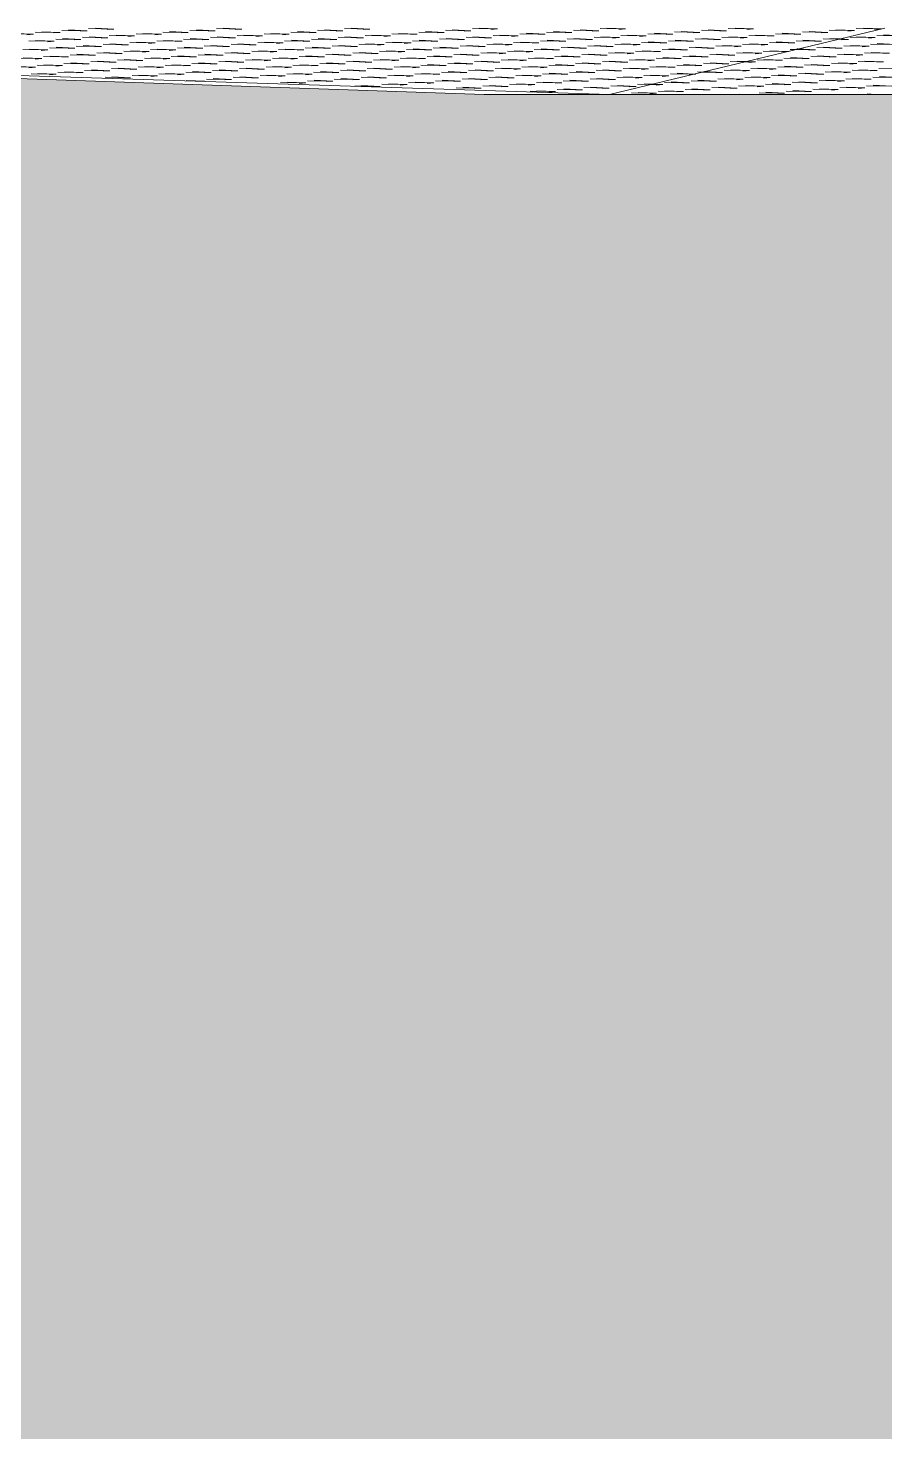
# Model space of a CAD drawing. Header units: millimetres. Extents: x -280990 to -136866, y -15139 to 7194.
# Drawn here: x -244454 to -241620, y -4846 to -201 of the extents above; entities that cross this region are included whole.
import ezdxf

# ---------------------------------------------------------------- set-up
doc = ezdxf.new("R2010")
doc.units = ezdxf.units.MM
doc.header["$MEASUREMENT"] = 0
doc.layers.add('New_2D Drafting - General_Pen_No__1', color=7, linetype='Continuous', lineweight=13)
doc.layers.add('New_Site & Landscape - Terrain_Pen_No__1', color=7, linetype='Continuous', lineweight=13)
doc.layers.add('New_2D Drafting - General_Pen_No__61', color=7, linetype='Continuous', lineweight=20, true_color=0x6a6a6a)

msp = doc.modelspace()

# ---------------------------------------------------------------- hatches: boundary and pattern name
at = {"layer": 'New_2D Drafting - General_Pen_No__61', "linetype": 'Continuous', "lineweight": 20, "true_color": 0x6a6a6a}
h = msp.add_hatch(dxfattribs=at)
h.set_pattern_fill('Dashed_0001', color=251, style=0, pattern_type=2)
h.set_pattern_definition([(45, (0, 0), (-183.84776, 183.84776), [195, -65]), (45, (7e-14, 183.85), (-183.84776, 183.84776), [195, -65])])
h.paths.add_polyline_path([(-280989.8059, -205.9561), (-266832.1573, -206.4056), (-260239.2033, -214.6036), (-256039.2219, -218.0945), (-254960.2206, -218.9913), (-250988.5325, -222.2925), (-248776.7755, -220), (-242945.6047, -420), (-241835.0918, -420), (-240879.019, -426.5), (-238812.8999, -424.2888), (-238812.8999, -900), (-238810.0426, -15138.6962), (-280989.8059, -15138.6962)])

# ---------------------------------------------------------------- linework, layer by layer
at = {"layer": 'New_2D Drafting - General_Pen_No__1', "color": 7, "linetype": 'Continuous', "lineweight": 13, "flags": 128}
msp.add_lwpolyline([(-280989.8059, -205.9561), (-266832.1573, -206.4056), (-260239.2033, -214.6036), (-256039.2219, -218.0945), (-254960.2206, -218.9913), (-250988.5325, -222.2925), (-248776.7755, -220), (-242945.6047, -420), (-241835.0918, -420), (-240879.019, -426.5), (-238812.8999, -424.2888), (-238812.8999, -900), (-238810.0426, -15138.6962), (-280989.8059, -15138.6962)], close=True, dxfattribs=at)
at = {"layer": 'New_Site & Landscape - Terrain_Pen_No__1', "color": 7, "linetype": 'Continuous', "lineweight": 13}
for p, q in [((-248776.7755, -220), (-242530.8903, -420)), ((-244436.3455, -221.2411), (-244519.9315, -219.8168)), ((-244436.3455, -221.2411), (-244497.7608, -218.3743)), ((-244436.3455, -221.2411), (-244458.5162, -222.6836)), ((-244347.6627, -215.4712), (-244431.2487, -214.0469)), ((-244347.6626, -215.4712), (-244409.0779, -212.6044)), ((-244347.6627, -215.4712), (-244369.8334, -216.9137)), ((-244258.9798, -209.7012), (-244342.5658, -208.2769)), ((-244258.9798, -209.7012), (-244320.3951, -206.8344)), ((-244258.9798, -209.7012), (-244281.1505, -211.1437)), ((-244190.6843, -232.7083), (-244274.2703, -231.284)), ((-244170.297, -203.9313), (-244253.883, -202.507)), ((-244190.6843, -232.7083), (-244252.0996, -229.8415)), ((-244170.297, -203.9313), (-244231.7123, -201.0645)), ((-244170.297, -203.9313), (-244192.4677, -205.3738)), ((-244102.0015, -226.9384), (-244185.5875, -225.5141)), ((-244102.0015, -226.9384), (-244163.4168, -224.0716)), ((-244102.0015, -226.9384), (-244124.1722, -228.3809)), ((-244013.3186, -221.1684), (-244096.9046, -219.7441)), ((-244013.3186, -221.1684), (-244074.7339, -218.3016)), ((-244013.3186, -221.1684), (-244035.4893, -222.6109)), ((-243924.6358, -215.3985), (-244008.2218, -213.9742)), ((-243924.6358, -215.3985), (-243986.0511, -212.5317)), ((-243924.6358, -215.3985), (-243946.8065, -216.841)), ((-243835.9529, -209.6285), (-243919.5389, -208.2042)), ((-243835.9529, -209.6285), (-243897.3682, -206.7617)), ((-243835.9529, -209.6285), (-243858.1236, -211.071)), ((-243767.6574, -232.6356), (-243851.2434, -231.2113)), ((-243747.2701, -203.8586), (-243830.8561, -202.4343)), ((-243767.6574, -232.6356), (-243829.0727, -229.7688)), ((-243747.2701, -203.8586), (-243808.6854, -200.9918)), ((-243747.2701, -203.8586), (-243769.4408, -205.3011)), ((-243678.9746, -226.8657), (-243762.5606, -225.4414)), ((-243678.9746, -226.8657), (-243740.3899, -223.9989)), ((-243678.9746, -226.8657), (-243701.1453, -228.3081)), ((-243590.2917, -221.0957), (-243673.8777, -219.6714)), ((-243590.2917, -221.0957), (-243651.707, -218.2289)), ((-243590.2917, -221.0957), (-243612.4625, -222.5382)), ((-243501.6089, -215.3258), (-243585.1949, -213.9014)), ((-243501.6089, -215.3258), (-243563.0242, -212.459)), ((-243501.6089, -215.3258), (-243523.7796, -216.7682)), ((-243412.926, -209.5558), (-243496.5121, -208.1315)), ((-243412.926, -209.5558), (-243474.3413, -206.689)), ((-243412.926, -209.5558), (-243435.0968, -210.9983)), ((-243344.6305, -232.5629), (-243428.2166, -231.1386)), ((-243324.2432, -203.7859), (-243407.8292, -202.3615)), ((-243344.6306, -232.5629), (-243406.0458, -229.6961)), ((-243324.2432, -203.7859), (-243385.6585, -200.9191)), ((-243324.2432, -203.7859), (-243346.4139, -205.2283)), ((-243255.9477, -226.7929), (-243339.5337, -225.3686)), ((-243255.9477, -226.7929), (-243317.363, -223.9261)), ((-243255.9477, -226.7929), (-243278.1184, -228.2354)), ((-243167.2649, -221.023), (-243250.8509, -219.5987)), ((-243167.2649, -221.023), (-243228.6802, -218.1562)), ((-243167.2649, -221.023), (-243189.4356, -222.4655)), ((-243078.582, -215.253), (-243162.168, -213.8287)), ((-243078.582, -215.253), (-243139.9973, -212.3862)), ((-243078.582, -215.253), (-243100.7527, -216.6955)), ((-242989.8992, -209.4831), (-243073.4852, -208.0588)), ((-242989.8992, -209.4831), (-243051.3145, -206.6163)), ((-242989.8992, -209.4831), (-243012.0699, -210.9256)), ((-242921.6037, -232.4902), (-243005.1897, -231.0659)), ((-242901.2163, -203.7131), (-242984.8023, -202.2888)), ((-242921.6037, -232.4902), (-242983.019, -229.6234)), ((-242901.2163, -203.7131), (-242962.6316, -200.8463)), ((-242901.2163, -203.7131), (-242923.387, -205.1556)), ((-242832.9208, -226.7202), (-242916.5068, -225.2959)), ((-242832.9208, -226.7202), (-242894.3361, -223.8534)), ((-242832.9208, -226.7202), (-242855.0915, -228.1627)), ((-242744.238, -220.9503), (-242827.824, -219.526)), ((-242744.238, -220.9503), (-242805.6533, -218.0835)), ((-242744.238, -220.9503), (-242766.4087, -222.3928)), ((-242655.5551, -215.1803), (-242739.1411, -213.756)), ((-242655.5551, -215.1803), (-242716.9704, -212.3135)), ((-242655.5551, -215.1803), (-242677.7258, -216.6228)), ((-242566.8723, -209.4104), (-242650.4583, -207.9861)), ((-242566.8723, -209.4104), (-242628.2876, -206.5436)), ((-242566.8723, -209.4104), (-242589.043, -210.8529)), ((-242498.5768, -232.4175), (-242582.1628, -230.9932)), ((-242478.1894, -203.6404), (-242561.7754, -202.2161)), ((-242498.5768, -232.4175), (-242559.9921, -229.5507)), ((-242478.1894, -203.6404), (-242539.6047, -200.7736)), ((-241620.6991, -200.7638), (-242530.8903, -420)), ((-242478.1894, -203.6404), (-242500.3602, -205.0829)), ((-242409.8939, -226.6475), (-242493.48, -225.2232)), ((-242409.8939, -226.6475), (-242471.3092, -223.7807)), ((-242409.8939, -226.6475), (-242432.0647, -228.09)), ((-242321.2111, -220.8776), (-242404.7971, -219.4533)), ((-242321.2111, -220.8776), (-242382.6264, -218.0108)), ((-242321.2111, -220.8776), (-242343.3818, -222.3201)), ((-242232.5283, -215.1076), (-242316.1143, -213.6833)), ((-242232.5282, -215.1076), (-242293.9435, -212.2408)), ((-242232.5282, -215.1076), (-242254.699, -216.5501)), ((-242143.8454, -209.3377), (-242227.4314, -207.9134)), ((-242143.8454, -209.3377), (-242205.2607, -206.4709)), ((-242143.8454, -209.3377), (-242166.0161, -210.7801)), ((-242075.5499, -232.3448), (-242159.1359, -230.9204)), ((-242055.1626, -203.5677), (-242138.7486, -202.1434)), ((-242075.5499, -232.3448), (-242136.9652, -229.478)), ((-242055.1626, -203.5677), (-242116.0538, -200.7254)), ((-242055.1626, -203.5677), (-242077.3333, -205.0102)), ((-241986.8671, -226.5748), (-242070.4531, -225.1505)), ((-241986.8671, -226.5748), (-242048.2824, -223.708)), ((-241986.8671, -226.5748), (-242009.0378, -228.0173)), ((-241898.1842, -220.8048), (-241981.7702, -219.3805)), ((-241898.1842, -220.8048), (-241959.5995, -217.9381)), ((-241898.1842, -220.8048), (-241920.3549, -222.2473)), ((-241809.5014, -215.0349), (-241893.0874, -213.6106)), ((-241809.5014, -215.0349), (-241870.9167, -212.1681)), ((-241809.5014, -215.0349), (-241831.6721, -216.4774)), ((-241720.8185, -209.2649), (-241804.4045, -207.8406)), ((-241720.8185, -209.2649), (-241782.2338, -206.3981)), ((-241720.8185, -209.2649), (-241742.9892, -210.7074)), ((-241652.523, -232.2068), (-241736.109, -230.8415)), ((-241632.1357, -203.495), (-241715.7217, -202.0707)), ((-241652.523, -232.2068), (-241713.9383, -229.3883)), ((-241632.1357, -203.495), (-241690.765, -200.7582)), ((-241652.523, -232.2068), (-241674.6937, -233.66)), ((-241632.1357, -203.495), (-241654.3064, -204.9375)), ((-241563.8402, -226.3942), (-241647.4262, -225.0289)), ((-241563.8402, -226.3942), (-241625.2555, -223.5757)), ((-244388.4373, -273.0253), (-244472.0234, -271.601)), ((-244368.05, -244.2482), (-244451.636, -242.8239)), ((-244388.4373, -273.0253), (-244449.8526, -270.1585)), ((-244368.05, -244.2482), (-244429.4653, -241.3814)), ((-244388.4374, -273.0253), (-244410.6081, -274.4678)), ((-244368.05, -244.2482), (-244390.2207, -245.6907)), ((-244299.7545, -267.2553), (-244383.3405, -265.831)), ((-244279.3672, -238.4783), (-244362.9532, -237.054)), ((-244299.7545, -267.2553), (-244361.1698, -264.3885)), ((-244279.3672, -238.4783), (-244340.7824, -235.6115)), ((-244299.7545, -267.2553), (-244321.9252, -268.6978)), ((-244279.3672, -238.4783), (-244301.5379, -239.9208)), ((-244211.0717, -261.4854), (-244294.6577, -260.0611)), ((-244211.0717, -261.4854), (-244272.487, -258.6186)), ((-244211.0717, -261.4854), (-244233.2424, -262.9279)), ((-244190.6843, -232.7083), (-244212.855, -234.1508)), ((-244122.3888, -255.7154), (-244205.9748, -254.2911)), ((-244122.3888, -255.7154), (-244183.8041, -252.8486)), ((-244122.3888, -255.7154), (-244144.5595, -257.1579)), ((-244054.0933, -278.7225), (-244137.6793, -277.2982)), ((-244033.706, -249.9455), (-244117.292, -248.5212)), ((-244054.0933, -278.7225), (-244115.5086, -275.8557)), ((-244033.706, -249.9455), (-244095.1213, -247.0787)), ((-244033.706, -249.9455), (-244055.8767, -251.388)), ((-243965.4105, -272.9526), (-244048.9965, -271.5283)), ((-243945.0231, -244.1755), (-244028.6091, -242.7512)), ((-243965.4105, -272.9526), (-244026.8258, -270.0858)), ((-243945.0231, -244.1755), (-244006.4384, -241.3087)), ((-243965.4105, -272.9526), (-243987.5812, -274.3951)), ((-243945.0231, -244.1755), (-243967.1938, -245.618)), ((-243876.7276, -267.1826), (-243960.3136, -265.7583)), ((-243856.3403, -238.4056), (-243939.9263, -236.9813)), ((-243876.7276, -267.1826), (-243938.1429, -264.3158)), ((-243856.3403, -238.4056), (-243917.7556, -235.5388)), ((-243876.7276, -267.1826), (-243898.8983, -268.6251)), ((-243856.3403, -238.4056), (-243878.511, -239.8481)), ((-243788.0448, -261.4127), (-243871.6308, -259.9883)), ((-243788.0448, -261.4127), (-243849.4601, -258.5459)), ((-243788.0448, -261.4127), (-243810.2155, -262.8551)), ((-243767.6574, -232.6356), (-243789.8281, -234.0781)), ((-243699.3619, -255.6427), (-243782.9479, -254.2184)), ((-243699.3619, -255.6427), (-243760.7772, -252.7759)), ((-243699.3619, -255.6427), (-243721.5326, -257.0852)), ((-243631.0664, -278.6498), (-243714.6524, -277.2255)), ((-243610.6791, -249.8728), (-243694.2651, -248.4484)), ((-243631.0664, -278.6498), (-243692.4817, -275.783)), ((-243610.6791, -249.8728), (-243672.0944, -247.006)), ((-243631.0664, -278.6498), (-243653.2371, -280.0923)), ((-243610.6791, -249.8728), (-243632.8498, -251.3152)), ((-243542.3836, -272.8798), (-243625.9696, -271.4555)), ((-243521.9962, -244.1028), (-243605.5822, -242.6785)), ((-243542.3836, -272.8798), (-243603.7989, -270.0131)), ((-243521.9962, -244.1028), (-243583.4115, -241.236)), ((-243542.3836, -272.8798), (-243564.5543, -274.3223)), ((-243521.9962, -244.1028), (-243544.1669, -245.5453)), ((-243453.7007, -267.1099), (-243537.2868, -265.6856)), ((-243433.3134, -238.3329), (-243516.8994, -236.9085)), ((-243453.7007, -267.1099), (-243515.116, -264.2431)), ((-243433.3134, -238.3329), (-243494.7287, -235.4661)), ((-243453.7007, -267.1099), (-243475.8715, -268.5524)), ((-243433.3134, -238.3329), (-243455.4841, -239.7753)), ((-243365.0179, -261.3399), (-243448.6039, -259.9156)), ((-243365.0179, -261.3399), (-243426.4332, -258.4731)), ((-243365.0179, -261.3399), (-243387.1886, -262.7824)), ((-243344.6305, -232.5629), (-243366.8013, -234.0054)), ((-243276.3351, -255.57), (-243359.9211, -254.1457)), ((-243276.3351, -255.57), (-243337.7504, -252.7032)), ((-243276.3351, -255.57), (-243298.5058, -257.0125)), ((-243208.0396, -278.5771), (-243291.6256, -277.1528)), ((-243187.6522, -249.8), (-243271.2382, -248.3757)), ((-243208.0396, -278.5771), (-243269.4549, -275.7103)), ((-243187.6522, -249.8), (-243249.0675, -246.9332)), ((-243208.0396, -278.5771), (-243230.2103, -280.0196)), ((-243187.6522, -249.8), (-243209.8229, -251.2425)), ((-243119.3567, -272.8071), (-243202.9427, -271.3828)), ((-243098.9694, -244.0301), (-243182.5554, -242.6058)), ((-243119.3567, -272.8071), (-243180.772, -269.9403)), ((-243098.9694, -244.0301), (-243160.3847, -241.1633)), ((-243119.3567, -272.8071), (-243141.5274, -274.2496)), ((-243098.9694, -244.0301), (-243121.1401, -245.4726)), ((-243030.6739, -267.0372), (-243114.2599, -265.6129)), ((-243010.2865, -238.2601), (-243093.8725, -236.8358)), ((-243030.6739, -267.0372), (-243092.0892, -264.1704)), ((-243010.2865, -238.2601), (-243071.7018, -235.3933)), ((-243030.6739, -267.0372), (-243052.8446, -268.4797)), ((-243010.2865, -238.2601), (-243032.4572, -239.7026)), ((-242941.991, -261.2672), (-243025.577, -259.8429)), ((-242941.991, -261.2672), (-243003.4063, -258.4004)), ((-242941.991, -261.2672), (-242964.1617, -262.7097)), ((-242921.6037, -232.4902), (-242943.7744, -233.9327)), ((-242853.3082, -255.4973), (-242936.8942, -254.073)), ((-242853.3082, -255.4973), (-242914.7235, -252.6305)), ((-242853.3082, -255.4973), (-242875.4789, -256.9398)), ((-242785.0127, -278.5044), (-242868.5987, -277.0801)), ((-242764.6253, -249.7273), (-242848.2113, -248.303)), ((-242785.0127, -278.5044), (-242846.428, -275.6376)), ((-242764.6253, -249.7273), (-242826.0406, -246.8605)), ((-242785.0127, -278.5044), (-242807.1834, -279.9469)), ((-242764.6253, -249.7273), (-242786.796, -251.1698)), ((-242696.3298, -272.7344), (-242779.9158, -271.3101)), ((-242675.9425, -243.9574), (-242759.5285, -242.5331)), ((-242696.3298, -272.7344), (-242757.7451, -269.8676)), ((-242675.9425, -243.9574), (-242737.3578, -241.0906)), ((-242696.3298, -272.7344), (-242718.5005, -274.1769)), ((-242675.9425, -243.9574), (-242698.1132, -245.3999)), ((-242607.647, -266.9645), (-242691.233, -265.5402)), ((-242587.2596, -238.1874), (-242670.8456, -236.7631)), ((-242607.647, -266.9645), (-242669.0623, -264.0977)), ((-242587.2596, -238.1874), (-242648.6749, -235.3206)), ((-242607.647, -266.9645), (-242629.8177, -268.407)), ((-242587.2596, -238.1874), (-242609.4303, -239.6299)), ((-242518.9641, -261.1945), (-242602.5501, -259.7702)), ((-242518.9641, -261.1945), (-242580.3794, -258.3277)), ((-242518.9641, -261.1945), (-242541.1349, -262.637)), ((-242498.5768, -232.4175), (-242520.7475, -233.86)), ((-242430.2813, -255.4246), (-242513.8673, -254.0003)), ((-242430.2813, -255.4246), (-242491.6966, -252.5578)), ((-242430.2813, -255.4246), (-242452.452, -256.8671)), ((-242361.9858, -278.4317), (-242445.5718, -277.0073)), ((-242341.5984, -249.6546), (-242425.1845, -248.2303)), ((-242361.9858, -278.4317), (-242423.4011, -275.5649)), ((-242341.5984, -249.6546), (-242403.0137, -246.7878)), ((-242361.9858, -278.4317), (-242384.1565, -279.8741)), ((-242341.5984, -249.6546), (-242363.7692, -251.0971)), ((-242273.303, -272.6617), (-242356.889, -271.2374)), ((-242252.9156, -243.8847), (-242336.5016, -242.4603)), ((-242273.3029, -272.6617), (-242334.7182, -269.7949)), ((-242252.9156, -243.8847), (-242314.3309, -241.0179)), ((-242273.3029, -272.6617), (-242295.4737, -274.1042)), ((-242252.9156, -243.8847), (-242275.0863, -245.3271)), ((-242184.6201, -266.8918), (-242268.2061, -265.4674)), ((-242164.2328, -238.1147), (-242247.8188, -236.6904)), ((-242184.6201, -266.8918), (-242246.0354, -264.025)), ((-242164.2328, -238.1147), (-242225.648, -235.2479)), ((-242184.6201, -266.8918), (-242206.7908, -268.3342)), ((-242164.2328, -238.1147), (-242186.4035, -239.5572)), ((-242095.9373, -261.1218), (-242179.5233, -259.6975)), ((-242095.9373, -261.1218), (-242157.3526, -258.255)), ((-242095.9373, -261.1218), (-242118.108, -262.5643)), ((-242075.5499, -232.3448), (-242097.7206, -233.7872)), ((-242007.2544, -255.3518), (-242090.8404, -253.9275)), ((-242007.2544, -255.3518), (-242068.6697, -252.485)), ((-242007.2544, -255.3518), (-242029.4251, -256.7943)), ((-241942.5904, -278.2971), (-242022.5449, -276.9346)), ((-241918.5716, -249.5819), (-242002.1576, -248.1576)), ((-241942.2161, -278.2069), (-242000.3742, -275.4921)), ((-241918.5716, -249.5819), (-241979.9869, -246.7151)), ((-241938.9589, -278.3564), (-241944.2858, -278.7055)), ((-241938.9589, -278.3564), (-241942.59, -278.2971)), ((-241938.9589, -278.3564), (-241942.2157, -278.2069)), ((-241918.5716, -249.5819), (-241940.7423, -251.0244)), ((-241914.359, -271.497), (-241933.8621, -271.1647)), ((-241850.2761, -272.5438), (-241914.3586, -271.497)), ((-241829.8887, -243.8119), (-241913.4747, -242.3876)), ((-241907.7537, -269.906), (-241911.6914, -269.7222)), ((-241850.2761, -272.5438), (-241907.7533, -269.906)), ((-241829.8887, -243.8119), (-241891.304, -240.9451)), ((-241850.2761, -272.5438), (-241872.4468, -273.9969)), ((-241829.8887, -243.8119), (-241852.0594, -245.2544)), ((-241761.5932, -266.7312), (-241845.1792, -265.3658)), ((-241773.202, -237.4968), (-241824.7919, -236.6177)), ((-241761.5932, -266.7312), (-241823.0085, -263.9127)), ((-241769.9041, -236.7024), (-241802.6212, -235.1752)), ((-241761.5932, -266.7312), (-241783.7639, -268.1844)), ((-241741.2059, -238.0194), (-241773.2017, -237.4968)), ((-241741.2059, -238.0194), (-241769.9037, -236.7024)), ((-241741.2059, -238.0194), (-241763.3766, -239.4726)), ((-241672.9104, -260.9186), (-241756.4964, -259.5533)), ((-241672.9104, -260.9186), (-241734.3257, -258.1001)), ((-241672.9104, -260.9186), (-241695.0811, -262.3718)), ((-241584.2275, -255.106), (-241667.8135, -253.7407)), ((-241584.2275, -255.106), (-241645.6428, -252.2875)), ((-244408.8247, -301.8023), (-244492.4107, -300.378)), ((-244408.8247, -301.8023), (-244470.24, -298.9355)), ((-244408.8247, -301.8023), (-244430.9954, -303.2448)), ((-244340.5292, -324.8094), (-244424.1152, -323.3851)), ((-244320.1419, -296.0324), (-244403.7279, -294.6081)), ((-244340.5292, -324.8094), (-244401.9445, -321.9426)), ((-244320.1418, -296.0324), (-244381.5571, -293.1656)), ((-244340.5292, -324.8094), (-244362.6999, -326.2519)), ((-244320.1418, -296.0324), (-244342.3126, -297.4749)), ((-244251.8464, -319.0395), (-244335.4324, -317.6152)), ((-244231.459, -290.2624), (-244315.045, -288.8381)), ((-244251.8463, -319.0395), (-244313.2616, -316.1727)), ((-244231.459, -290.2624), (-244292.8743, -287.3956)), ((-244251.8464, -319.0395), (-244274.0171, -320.482)), ((-244231.459, -290.2624), (-244253.6297, -291.7049)), ((-244163.1635, -313.2695), (-244246.7495, -311.8452)), ((-244142.7762, -284.4925), (-244226.3622, -283.0682)), ((-244163.1635, -313.2695), (-244224.5788, -310.4027)), ((-244142.7762, -284.4925), (-244204.1915, -281.6257)), ((-244163.1635, -313.2695), (-244185.3342, -314.712)), ((-244142.7762, -284.4925), (-244164.9469, -285.935)), ((-244074.4807, -307.4996), (-244158.0667, -306.0753)), ((-244074.4807, -307.4996), (-244135.896, -304.6328)), ((-244074.4807, -307.4996), (-244096.6514, -308.942)), ((-244054.0933, -278.7225), (-244076.264, -280.165)), ((-243985.7978, -301.7296), (-244069.3838, -300.3053)), ((-243985.7978, -301.7296), (-244047.2131, -298.8628)), ((-243985.7978, -301.7296), (-244007.9685, -303.1721)), ((-243917.5023, -324.7367), (-244001.0883, -323.3124)), ((-243897.115, -295.9597), (-243980.701, -294.5353)), ((-243917.5023, -324.7367), (-243978.9176, -321.8699)), ((-243897.115, -295.9597), (-243958.5303, -293.0929)), ((-243917.5023, -324.7367), (-243939.673, -326.1792)), ((-243897.115, -295.9597), (-243919.2857, -297.4021)), ((-243828.8195, -318.9668), (-243912.4055, -317.5424)), ((-243808.4321, -290.1897), (-243892.0181, -288.7654)), ((-243828.8195, -318.9668), (-243890.2348, -316.1)), ((-243808.4321, -290.1897), (-243869.8474, -287.3229)), ((-243828.8195, -318.9668), (-243850.9902, -320.4092)), ((-243808.4321, -290.1897), (-243830.6028, -291.6322)), ((-243740.1366, -313.1968), (-243823.7226, -311.7725)), ((-243719.7493, -284.4198), (-243803.3353, -282.9954)), ((-243740.1366, -313.1968), (-243801.5519, -310.33)), ((-243719.7493, -284.4198), (-243781.1646, -281.553)), ((-243740.1366, -313.1968), (-243762.3073, -314.6393)), ((-243719.7493, -284.4198), (-243741.92, -285.8622)), ((-243651.4538, -307.4268), (-243735.0398, -306.0025)), ((-243651.4538, -307.4268), (-243712.8691, -304.56)), ((-243651.4538, -307.4268), (-243673.6245, -308.8693)), ((-243562.7709, -301.6569), (-243646.3569, -300.2326)), ((-243562.7709, -301.6569), (-243624.1862, -298.7901)), ((-243562.7709, -301.6569), (-243584.9416, -303.0994)), ((-243494.4754, -324.664), (-243578.0615, -323.2397)), ((-243474.0881, -295.8869), (-243557.6741, -294.4626)), ((-243494.4754, -324.664), (-243555.8907, -321.7972)), ((-243474.0881, -295.8869), (-243535.5034, -293.0201)), ((-243494.4754, -324.664), (-243516.6462, -326.1065)), ((-243474.0881, -295.8869), (-243496.2588, -297.3294)), ((-243405.7926, -318.894), (-243489.3786, -317.4697)), ((-243385.4052, -290.117), (-243468.9913, -288.6927)), ((-243405.7926, -318.894), (-243467.2079, -316.0272)), ((-243385.4052, -290.117), (-243446.8205, -287.2502)), ((-243405.7926, -318.894), (-243427.9633, -320.3365)), ((-243385.4052, -290.117), (-243407.576, -291.5595)), ((-243317.1098, -313.1241), (-243400.6958, -311.6998)), ((-243296.7224, -284.347), (-243380.3084, -282.9227)), ((-243317.1098, -313.1241), (-243378.525, -310.2573)), ((-243296.7224, -284.347), (-243358.1377, -281.4802)), ((-243317.1098, -313.1241), (-243339.2805, -314.5666)), ((-243296.7224, -284.347), (-243318.8931, -285.7895)), ((-243228.4269, -307.3541), (-243312.0129, -305.9298)), ((-243228.4269, -307.3541), (-243289.8422, -304.4873)), ((-243228.4269, -307.3541), (-243250.5976, -308.7966)), ((-243139.7441, -301.5842), (-243223.3301, -300.1599)), ((-243139.7441, -301.5842), (-243201.1594, -298.7174)), ((-243139.7441, -301.5842), (-243161.9148, -303.0267)), ((-243071.4486, -324.5913), (-243155.0346, -323.167)), ((-243051.0612, -295.8142), (-243134.6472, -294.3899)), ((-243071.4486, -324.5913), (-243132.8639, -321.7245)), ((-243051.0612, -295.8142), (-243112.4765, -292.9474)), ((-243071.4486, -324.5913), (-243093.6193, -326.0338)), ((-243051.0612, -295.8142), (-243073.2319, -297.2567)), ((-242982.7657, -318.8213), (-243066.3517, -317.397)), ((-242962.3784, -290.0443), (-243045.9644, -288.62)), ((-242982.7657, -318.8213), (-243044.181, -315.9545)), ((-242962.3784, -290.0443), (-243023.7937, -287.1775)), ((-242982.7657, -318.8213), (-243004.9364, -320.2638)), ((-242962.3784, -290.0443), (-242984.5491, -291.4868)), ((-242894.0829, -313.0514), (-242977.6689, -311.6271)), ((-242873.6955, -284.2743), (-242957.2815, -282.85)), ((-242894.0829, -313.0514), (-242955.4982, -310.1846)), ((-242873.6955, -284.2743), (-242935.1108, -281.4075)), ((-242894.0829, -313.0514), (-242916.2536, -314.4939)), ((-242873.6955, -284.2743), (-242895.8662, -285.7168)), ((-242805.4, -307.2814), (-242888.986, -305.8571)), ((-242805.4, -307.2814), (-242866.8153, -304.4146)), ((-242805.4, -307.2814), (-242827.5707, -308.7239)), ((-242716.7172, -301.5115), (-242800.3032, -300.0872)), ((-242716.7172, -301.5115), (-242778.1325, -298.6447)), ((-242716.7172, -301.5115), (-242738.8879, -302.954)), ((-242648.4217, -324.5186), (-242732.0077, -323.0942)), ((-242628.0343, -295.7415), (-242711.6203, -294.3172)), ((-242648.4217, -324.5186), (-242709.837, -321.6518)), ((-242628.0343, -295.7415), (-242689.4496, -292.8747)), ((-242648.4217, -324.5186), (-242670.5924, -325.961)), ((-242628.0343, -295.7415), (-242650.205, -297.184)), ((-242559.7388, -318.7486), (-242643.3248, -317.3243)), ((-242539.3515, -289.9716), (-242622.9375, -288.5473)), ((-242559.7388, -318.7486), (-242621.1541, -315.8818)), ((-242539.3515, -289.9716), (-242600.7668, -287.1048)), ((-242559.7388, -318.7486), (-242581.9095, -320.1911)), ((-242539.3515, -289.9716), (-242561.5222, -291.414)), ((-242471.056, -312.9787), (-242554.642, -311.5543)), ((-242450.6686, -284.2016), (-242534.2547, -282.7773)), ((-242471.056, -312.9787), (-242532.4713, -310.1119)), ((-242450.6686, -284.2016), (-242512.0839, -281.3348)), ((-242471.056, -312.9787), (-242493.2267, -314.4211)), ((-242450.6686, -284.2016), (-242472.8393, -285.6441)), ((-242382.3731, -307.2087), (-242465.9592, -305.7844)), ((-242382.3731, -307.2087), (-242443.7884, -304.3419)), ((-242382.3731, -307.2087), (-242404.5439, -308.6512)), ((-242293.6903, -301.4387), (-242377.2763, -300.0144)), ((-242293.6903, -301.4387), (-242355.1056, -298.572)), ((-242293.6903, -301.4387), (-242315.861, -302.8812)), ((-242225.3948, -324.4458), (-242308.9808, -323.0215)), ((-242205.0075, -295.6688), (-242288.5935, -294.2445)), ((-242225.3948, -324.4458), (-242286.8101, -321.579)), ((-242205.0074, -295.6688), (-242266.4227, -292.802)), ((-242225.3948, -324.4458), (-242247.5655, -325.8883)), ((-242205.0075, -295.6688), (-242227.1782, -297.1113)), ((-242136.712, -318.6759), (-242220.298, -317.2516)), ((-242116.3246, -289.8988), (-242199.9106, -288.4745)), ((-242136.712, -318.6759), (-242198.1272, -315.8091)), ((-242116.3246, -289.8988), (-242177.7399, -287.032)), ((-242136.712, -318.6759), (-242158.8827, -320.1184)), ((-242116.3246, -289.8988), (-242138.4953, -291.3413)), ((-242083.7474, -312.2973), (-242131.6151, -311.4816)), ((-242027.6418, -284.1289), (-242111.2278, -282.7046)), ((-242080.0657, -311.4105), (-242109.4444, -310.0391)), ((-242027.6418, -284.1289), (-242089.0571, -281.2621)), ((-242048.0291, -312.8807), (-242083.7469, -312.2973)), ((-242048.0291, -312.8807), (-242080.0653, -311.4105)), ((-242048.0291, -312.8807), (-242070.1998, -314.3339)), ((-242027.6418, -284.1289), (-242049.8125, -285.5714)), ((-241959.3463, -307.0682), (-242042.9323, -305.7028)), ((-241959.3463, -307.0682), (-242020.7616, -304.2497)), ((-241959.3463, -307.0682), (-241981.517, -308.5213)), ((-241944.2863, -278.7056), (-241961.1296, -279.8014)), ((-241870.6634, -301.2556), (-241954.2494, -299.8902)), ((-241870.6634, -301.2556), (-241932.0787, -298.4371)), ((-241870.6634, -301.2556), (-241892.8341, -302.7087)), ((-241802.3679, -324.1548), (-241885.9539, -322.7894)), ((-241781.9806, -295.443), (-241865.5666, -294.0776)), ((-241802.3679, -324.1548), (-241863.7832, -321.3363)), ((-241781.9806, -295.443), (-241843.3959, -292.6245)), ((-241802.3679, -324.1548), (-241824.5386, -325.6079)), ((-241781.9806, -295.443), (-241804.1513, -296.8961)), ((-241713.6851, -318.3422), (-241797.2711, -316.9768)), ((-241693.2977, -289.6304), (-241776.8837, -288.265)), ((-241713.6851, -318.3422), (-241775.1004, -315.5237)), ((-241693.2977, -289.6304), (-241754.713, -286.8119)), ((-241713.6851, -318.3422), (-241735.8558, -319.7953)), ((-241693.2977, -289.6304), (-241715.4684, -291.0835)), ((-241625.0022, -312.5296), (-241708.5882, -311.1642)), ((-241604.6149, -283.8178), (-241688.2009, -282.4525)), ((-241625.0022, -312.5296), (-241686.4175, -309.7111)), ((-241604.6149, -283.8178), (-241666.0302, -280.9993)), ((-241625.0022, -312.5296), (-241647.1729, -313.9827)), ((-241604.6149, -283.8178), (-241626.7856, -285.271)), ((-244429.212, -330.5794), (-244512.7981, -329.1551)), ((-244429.212, -330.5794), (-244490.6273, -327.7126)), ((-244429.212, -330.5794), (-244451.3828, -332.0219)), ((-244360.9165, -353.5865), (-244444.5026, -352.1622)), ((-244360.9165, -353.5865), (-244422.3318, -350.7197)), ((-244360.9165, -353.5865), (-244383.0873, -355.029)), ((-244272.2337, -347.8165), (-244355.8197, -346.3922)), ((-244272.2337, -347.8165), (-244333.649, -344.9497)), ((-244272.2337, -347.8165), (-244294.4044, -349.259)), ((-244183.5509, -342.0466), (-244267.1369, -340.6223)), ((-244183.5509, -342.0466), (-244244.9661, -339.1798)), ((-244183.5509, -342.0466), (-244205.7216, -343.489)), ((-244115.2554, -365.0537), (-244198.8414, -363.6293)), ((-244094.868, -336.2766), (-244178.454, -334.8523)), ((-244115.2554, -365.0537), (-244176.6707, -362.1869)), ((-244094.868, -336.2766), (-244156.2833, -333.4098)), ((-244115.2554, -365.0537), (-244137.4261, -366.4961)), ((-244094.868, -336.2766), (-244117.0387, -337.7191)), ((-244026.5725, -359.2837), (-244110.1585, -357.8594)), ((-244006.1852, -330.5067), (-244089.7712, -329.0823)), ((-244026.5725, -359.2837), (-244087.9878, -356.4169)), ((-244006.1852, -330.5067), (-244067.6005, -327.6399)), ((-244026.5725, -359.2837), (-244048.7432, -360.7262)), ((-244006.1852, -330.5067), (-244028.3559, -331.9491)), ((-243937.8897, -353.5137), (-244021.4757, -352.0894)), ((-243937.8897, -353.5137), (-243999.305, -350.647)), ((-243937.8897, -353.5137), (-243960.0604, -354.9562)), ((-243849.2068, -347.7438), (-243932.7928, -346.3195)), ((-243849.2068, -347.7438), (-243910.6221, -344.877)), ((-243849.2068, -347.7438), (-243871.3775, -349.1863)), ((-243780.9113, -370.7509), (-243864.4973, -369.3266)), ((-243760.524, -341.9738), (-243844.11, -340.5495)), ((-243780.9113, -370.7509), (-243842.3266, -367.8841)), ((-243760.524, -341.9738), (-243821.9393, -339.107)), ((-243780.9113, -370.7509), (-243803.082, -372.1934)), ((-243760.524, -341.9738), (-243782.6947, -343.4163)), ((-243692.2285, -364.9809), (-243775.8145, -363.5566)), ((-243671.8411, -336.2039), (-243755.4271, -334.7796)), ((-243692.2285, -364.9809), (-243753.6438, -362.1141)), ((-243671.8411, -336.2039), (-243733.2564, -333.3371)), ((-243692.2285, -364.9809), (-243714.3992, -366.4234)), ((-243671.8411, -336.2039), (-243694.0118, -337.6464)), ((-243603.5456, -359.211), (-243687.1316, -357.7867)), ((-243583.1583, -330.4339), (-243666.7443, -329.0096)), ((-243603.5456, -359.211), (-243664.9609, -356.3442)), ((-243583.1583, -330.4339), (-243644.5736, -327.5671)), ((-243603.5456, -359.211), (-243625.7163, -360.6535)), ((-243583.1583, -330.4339), (-243605.329, -331.8764)), ((-243514.8628, -353.441), (-243598.4488, -352.0167)), ((-243514.8628, -353.441), (-243576.2781, -350.5742)), ((-243514.8628, -353.441), (-243537.0335, -354.8835)), ((-243426.1799, -347.6711), (-243509.7659, -346.2468)), ((-243426.1799, -347.6711), (-243487.5952, -344.8043)), ((-243426.1799, -347.6711), (-243448.3506, -349.1136)), ((-243357.8844, -370.6782), (-243441.4705, -369.2539)), ((-243337.4971, -341.9011), (-243421.0831, -340.4768)), ((-243357.8844, -370.6782), (-243419.2997, -367.8114)), ((-243337.4971, -341.9011), (-243398.9124, -339.0343)), ((-243357.8844, -370.6782), (-243380.0552, -372.1207)), ((-243337.4971, -341.9011), (-243359.6678, -343.3436)), ((-243269.2016, -364.9082), (-243352.7876, -363.4839)), ((-243248.8142, -336.1312), (-243332.4003, -334.7069)), ((-243269.2016, -364.9082), (-243330.6169, -362.0414)), ((-243248.8143, -336.1312), (-243310.2296, -333.2644)), ((-243269.2016, -364.9082), (-243291.3723, -366.3507)), ((-243248.8142, -336.1312), (-243270.985, -337.5737)), ((-243180.5188, -359.1383), (-243264.1048, -357.714)), ((-243160.1314, -330.3612), (-243243.7174, -328.9369)), ((-243180.5188, -359.1383), (-243241.9341, -356.2715)), ((-243160.1314, -330.3612), (-243221.5467, -327.4944)), ((-243180.5188, -359.1383), (-243202.6895, -360.5808)), ((-243160.1314, -330.3612), (-243182.3021, -331.8037)), ((-243091.8359, -353.3683), (-243175.4219, -351.944)), ((-243091.8359, -353.3683), (-243153.2512, -350.5015)), ((-243091.8359, -353.3683), (-243114.0066, -354.8108)), ((-243003.1531, -347.5984), (-243086.7391, -346.1741)), ((-243003.1531, -347.5984), (-243064.5684, -344.7316)), ((-243003.1531, -347.5984), (-243025.3238, -349.0409)), ((-242934.8576, -370.6055), (-243018.4436, -369.1812)), ((-242914.4702, -341.8284), (-242998.0562, -340.4041)), ((-242934.8576, -370.6055), (-242996.2729, -367.7387)), ((-242914.4702, -341.8284), (-242975.8855, -338.9616)), ((-242934.8576, -370.6055), (-242957.0283, -372.0479)), ((-242914.4702, -341.8284), (-242936.6409, -343.2709)), ((-242846.1747, -364.8355), (-242929.7607, -363.4112)), ((-242825.7874, -336.0585), (-242909.3734, -334.6342)), ((-242846.1747, -364.8355), (-242907.59, -361.9687)), ((-242825.7874, -336.0585), (-242887.2027, -333.1917)), ((-242846.1747, -364.8355), (-242868.3454, -366.278)), ((-242825.7874, -336.0585), (-242847.9581, -337.501)), ((-242757.4919, -359.0656), (-242841.0779, -357.6412)), ((-242737.1045, -330.2885), (-242820.6905, -328.8642)), ((-242757.4919, -359.0656), (-242818.9072, -356.1988)), ((-242737.1045, -330.2885), (-242798.5198, -327.4217)), ((-242757.4919, -359.0656), (-242779.6626, -360.508)), ((-242737.1045, -330.2885), (-242759.2752, -331.731)), ((-242668.809, -353.2956), (-242752.395, -351.8713)), ((-242668.809, -353.2956), (-242730.2243, -350.4288)), ((-242668.809, -353.2956), (-242690.9797, -354.7381)), ((-242580.1262, -347.5257), (-242663.7122, -346.1013)), ((-242580.1262, -347.5257), (-242641.5415, -344.6589)), ((-242580.1262, -347.5257), (-242602.2969, -348.9681)), ((-242511.8307, -370.5327), (-242595.4167, -369.1084)), ((-242491.4433, -341.7557), (-242575.0293, -340.3314)), ((-242511.8307, -370.5327), (-242573.246, -367.6659)), ((-242491.4433, -341.7557), (-242552.8586, -338.8889)), ((-242511.8307, -370.5327), (-242534.0014, -371.9752)), ((-242491.4433, -341.7557), (-242513.614, -343.1982)), ((-242423.1478, -364.7628), (-242506.7338, -363.3385)), ((-242402.7605, -335.9857), (-242486.3465, -334.5614)), ((-242423.1478, -364.7628), (-242484.5631, -361.896)), ((-242402.7605, -335.9857), (-242464.1758, -333.119)), ((-242423.1478, -364.7628), (-242445.3186, -366.2053)), ((-242402.7605, -335.9857), (-242424.9312, -337.4282)), ((-242334.465, -358.9928), (-242418.051, -357.5685)), ((-242314.0776, -330.2158), (-242397.6637, -328.7915)), ((-242334.465, -358.9928), (-242395.8803, -356.126)), ((-242314.0776, -330.2158), (-242375.4929, -327.349)), ((-242334.465, -358.9928), (-242356.6357, -360.4353)), ((-242314.0776, -330.2158), (-242336.2484, -331.6583)), ((-242253.1357, -353.0976), (-242329.3682, -351.7986)), ((-242252.3777, -352.915), (-242307.1974, -350.3561)), ((-242256.5699, -353.9248), (-242267.9529, -354.6654)), ((-242245.7822, -353.2177), (-242256.5692, -353.9247)), ((-242245.7821, -353.2177), (-242253.1353, -353.0976)), ((-242245.7821, -353.2177), (-242252.3773, -352.915)), ((-242224.9043, -346.2975), (-242240.6853, -346.0286)), ((-242157.0993, -347.4051), (-242224.9039, -346.2975)), ((-242217.9153, -344.6141), (-242218.5146, -344.5861)), ((-242157.0993, -347.4051), (-242217.9149, -344.6141)), ((-242157.0993, -347.4051), (-242179.27, -348.8583)), ((-242088.8038, -370.3043), (-242172.3898, -368.939)), ((-242068.4165, -341.5925), (-242152.0025, -340.2272)), ((-242088.8038, -370.3043), (-242150.2191, -367.4858)), ((-242068.4165, -341.5925), (-242129.8318, -338.774)), ((-242088.8038, -370.3043), (-242110.9745, -371.7575)), ((-242068.4165, -341.5925), (-242090.5872, -343.0457)), ((-242000.121, -364.4917), (-242083.707, -363.1264)), ((-241979.7336, -335.7799), (-242063.3196, -334.4146)), ((-242000.121, -364.4917), (-242061.5363, -361.6732)), ((-241979.7336, -335.7799), (-242041.1489, -332.9614)), ((-242000.121, -364.4917), (-242022.2917, -365.9449)), ((-241979.7336, -335.7799), (-242001.9043, -337.2331)), ((-241911.4381, -358.6791), (-241995.0241, -357.3138)), ((-241891.0508, -329.9674), (-241974.6368, -328.602)), ((-241911.4381, -358.6791), (-241972.8534, -355.8606)), ((-241891.0508, -329.9674), (-241952.4661, -327.1488)), ((-241911.4381, -358.6791), (-241933.6088, -360.1323)), ((-241891.0508, -329.9674), (-241913.2215, -331.4205)), ((-241822.7553, -352.8665), (-241906.3413, -351.5012)), ((-241822.7553, -352.8665), (-241884.1706, -350.048)), ((-241822.7553, -352.8665), (-241844.926, -354.3197)), ((-241734.0724, -347.054), (-241817.6584, -345.6886)), ((-241734.0724, -347.054), (-241795.4877, -344.2355)), ((-241734.0724, -347.054), (-241756.2431, -348.5071)), ((-241665.7769, -369.9531), (-241749.3629, -368.5878)), ((-241645.3896, -341.2414), (-241728.9756, -339.876)), ((-241665.7769, -369.9531), (-241727.1922, -367.1346)), ((-241645.3896, -341.2414), (-241706.8049, -338.4229)), ((-241665.7769, -369.9531), (-241687.9476, -371.4063)), ((-241645.3896, -341.2414), (-241667.5603, -342.6945)), ((-241577.0941, -364.1406), (-241660.6801, -362.7752)), ((-241556.7067, -335.4288), (-241640.2927, -334.0634)), ((-241577.0941, -364.1406), (-241638.5094, -361.3221)), ((-243869.5942, -376.5208), (-243931.0095, -373.654)), ((-243869.5942, -376.5208), (-243910.4689, -375.8243)), ((-243869.5942, -376.5208), (-243875.9016, -376.9312)), ((-243535.2501, -382.2181), (-243618.8361, -380.7938)), ((-243535.2501, -382.2181), (-243596.6654, -379.3513)), ((-243535.2501, -382.2181), (-243557.4208, -383.6606)), ((-243446.5673, -376.4481), (-243530.1533, -375.0238)), ((-243446.5673, -376.4481), (-243507.9826, -373.5813)), ((-243446.5673, -376.4481), (-243468.738, -377.8906)), ((-243289.5889, -393.6853), (-243373.175, -392.261)), ((-243289.5889, -393.6853), (-243351.0042, -390.8185)), ((-243289.5889, -393.6853), (-243310.3987, -395.0392)), ((-243200.9061, -387.9153), (-243284.4921, -386.491)), ((-243200.9061, -387.9153), (-243262.3214, -385.0485)), ((-243200.9061, -387.9153), (-243223.0768, -389.3578)), ((-243112.2233, -382.1454), (-243195.8093, -380.7211)), ((-243112.2233, -382.1454), (-243173.6386, -379.2786)), ((-243112.2233, -382.1454), (-243134.394, -383.5879)), ((-243023.5404, -376.3754), (-243107.1264, -374.9511)), ((-243023.5404, -376.3754), (-243084.9557, -373.5086)), ((-243023.5404, -376.3754), (-243045.7111, -377.8179)), ((-242955.2449, -399.3825), (-243038.8309, -397.9582)), ((-242955.2449, -399.3825), (-243016.6602, -396.5157)), ((-242955.2449, -399.3825), (-242977.4156, -400.825)), ((-242866.5621, -393.6126), (-242950.1481, -392.1882)), ((-242866.5621, -393.6126), (-242927.9774, -390.7458)), ((-242866.5621, -393.6126), (-242888.7328, -395.055)), ((-242777.8792, -387.8426), (-242861.4652, -386.4183)), ((-242777.8792, -387.8426), (-242839.2945, -384.9758)), ((-242777.8792, -387.8426), (-242800.0499, -389.2851)), ((-242709.5837, -410.8497), (-242793.1697, -409.4254)), ((-242689.1964, -382.0726), (-242772.7824, -380.6483)), ((-242709.5837, -410.8497), (-242770.999, -407.9829)), ((-242689.1964, -382.0726), (-242750.6117, -379.2059)), ((-242709.5837, -410.8497), (-242731.7544, -412.2922)), ((-242689.1964, -382.0726), (-242711.3671, -383.5151)), ((-242620.9009, -405.0797), (-242704.4869, -403.6554)), ((-242600.5135, -376.3027), (-242684.0995, -374.8784)), ((-242620.9009, -405.0797), (-242682.3162, -402.2129)), ((-242600.5135, -376.3027), (-242661.9288, -373.4359)), ((-242620.9009, -405.0797), (-242643.0716, -406.5222)), ((-242600.5135, -376.3027), (-242622.6842, -377.7452)), ((-242532.218, -399.3098), (-242615.804, -397.8855)), ((-242532.218, -399.3098), (-242593.6333, -396.443)), ((-242532.218, -399.3098), (-242554.3887, -400.7523)), ((-242443.5352, -393.5398), (-242527.1212, -392.1155)), ((-242443.5352, -393.5398), (-242504.9505, -390.673)), ((-242443.5352, -393.5398), (-242465.7059, -394.9823)), ((-242375.2397, -416.4539), (-242458.8257, -415.0885)), ((-242394.2927, -387.0978), (-242438.4384, -386.3456)), ((-242375.2397, -416.4539), (-242436.655, -413.6353)), ((-242390.2274, -386.1186), (-242416.2676, -384.9031)), ((-242375.2397, -416.4539), (-242397.4104, -417.907)), ((-242354.8523, -387.7421), (-242394.2922, -387.0978)), ((-242354.8523, -387.7421), (-242390.2269, -386.1186)), ((-242354.8523, -387.7421), (-242377.023, -389.1952)), ((-242286.5568, -410.6413), (-242370.1429, -409.2759)), ((-242266.1695, -381.9295), (-242349.7555, -380.5641)), ((-242286.5568, -410.6413), (-242347.9721, -407.8228)), ((-242266.1695, -381.9295), (-242327.5848, -379.111)), ((-242286.5568, -410.6413), (-242308.7276, -412.0944)), ((-242266.1695, -381.9295), (-242288.3402, -383.3826)), ((-242197.874, -404.8287), (-242281.46, -403.4633)), ((-242177.4867, -376.1169), (-242261.0727, -374.7515)), ((-242197.874, -404.8287), (-242259.2893, -402.0102)), ((-242177.4866, -376.1169), (-242238.9019, -373.2984)), ((-242197.874, -404.8287), (-242220.0447, -406.2818)), ((-242177.4866, -376.1169), (-242199.6574, -377.57)), ((-242109.1912, -399.0161), (-242192.7772, -397.6507)), ((-242109.1911, -399.0161), (-242170.6064, -396.1976)), ((-242109.1912, -399.0161), (-242131.3619, -400.4692)), ((-242020.5083, -393.2035), (-242104.0943, -391.8381)), ((-242020.5083, -393.2035), (-242081.9236, -390.385)), ((-242020.5083, -393.2035), (-242042.679, -394.6566)), ((-241952.2128, -416.1027), (-242035.7988, -414.7373)), ((-241931.8255, -387.3909), (-242015.4115, -386.0256)), ((-241952.2128, -416.1027), (-242013.6281, -413.2842)), ((-241931.8255, -387.3909), (-241993.2408, -384.5724)), ((-241952.2128, -416.1027), (-241974.3835, -417.5558)), ((-241931.8255, -387.3909), (-241953.9962, -388.8441)), ((-241863.53, -410.2901), (-241947.116, -408.9247)), ((-241843.1426, -381.5783), (-241926.7286, -380.213)), ((-241863.53, -410.2901), (-241924.9453, -407.4716)), ((-241843.1426, -381.5783), (-241904.5579, -378.7598)), ((-241863.53, -410.2901), (-241885.7007, -411.7433)), ((-241843.1426, -381.5783), (-241865.3133, -383.0315)), ((-241774.8471, -404.4775), (-241858.4331, -403.1122)), ((-241754.4598, -375.7657), (-241838.0458, -374.4004)), ((-241774.8471, -404.4775), (-241836.2624, -401.659)), ((-241754.4598, -375.7657), (-241815.8751, -372.9472)), ((-241774.8471, -404.4775), (-241797.0178, -405.9307)), ((-241754.4598, -375.7657), (-241776.6305, -377.2189)), ((-241686.1643, -398.6649), (-241769.7503, -397.2996)), ((-241686.1643, -398.6649), (-241747.5796, -395.8464)), ((-241686.1643, -398.6649), (-241708.335, -400.1181)), ((-241597.4814, -392.8523), (-241681.0674, -391.487)), ((-241597.4814, -392.8523), (-241658.8967, -390.0338)), ((-242530.8903, -420), (-239612.5168, -420)), ((-242513.3083, -420), (-242525.3378, -419.4479)), ((-242082.6297, -420), (-242102.3109, -419.0968)), ((-241651.951, -420), (-241679.2841, -418.7456))]:
    msp.add_line(p, q, dxfattribs=at)

doc.saveas('drawing.dxf')
